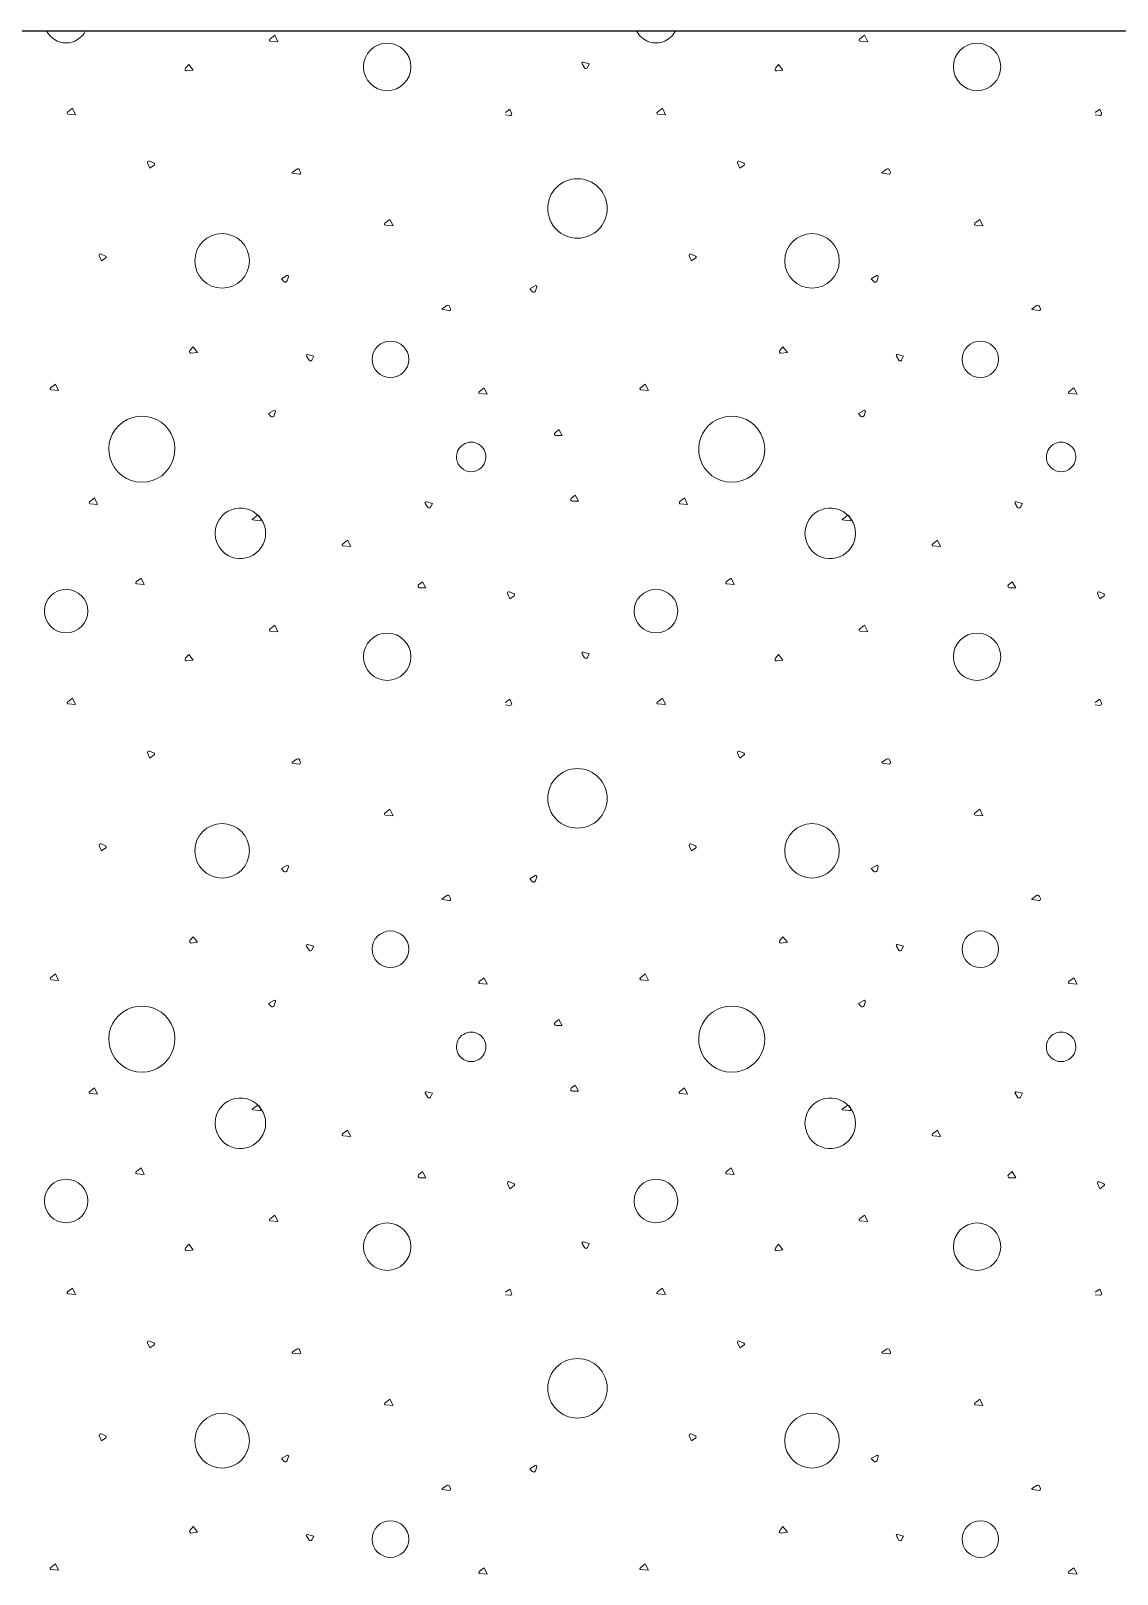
# Model space of a CAD drawing. Header units: millimetres. Extents: x 15 to 2176, y 3 to 641.
# Drawn here: x 782.57 to 812.03, y 46.22 to 88.07 of the extents above; entities that cross this region are included whole.
import ezdxf
from ezdxf.xclip import XClip

# ---------------------------------------------------------------- set-up
doc = ezdxf.new("R2010")
doc.units = ezdxf.units.MM
doc.header["$MEASUREMENT"] = 0
doc.header["$XCLIPFRAME"] = 0
doc.layers.add('A--------P-', color=7, linetype='Continuous')
doc.layers.add('A-01SF-----', color=7, linetype='Continuous')
doc.layers.add('A-L-10--EF-', color=4, linetype='Continuous', lineweight=0)

# ---------------------------------------------------------------- blocks, each defined once
blk = doc.blocks.new('*X5')
at = {"layer": 'A-L-10--EF-'}
for p, q in [((789.049, 87.847), (789.184, 87.953)), ((789.184, 87.953), (789.269, 87.778)), ((805.049, 87.847), (805.184, 87.953)), ((805.184, 87.953), (805.269, 87.778)), ((789.269, 87.778), (789.064, 87.796)), ((805.269, 87.778), (805.064, 87.796)), ((786.765, 87.058), (786.851, 87.162)), ((786.851, 87.162), (786.971, 87.009)), ((797.59, 87.072), (797.521, 87.182)), ((797.553, 87.225), (797.718, 87.181)), ((797.718, 87.181), (797.665, 87.076)), ((802.765, 87.058), (802.851, 87.162)), ((802.851, 87.162), (802.971, 87.009)), ((786.971, 87.009), (786.803, 86.988)), ((802.971, 87.009), (802.803, 86.988)), ((783.563, 85.869), (783.699, 85.974)), ((783.784, 85.8), (783.579, 85.818)), ((783.699, 85.974), (783.784, 85.8)), ((795.443, 85.862), (795.564, 85.947)), ((795.564, 85.947), (795.61, 85.839)), ((799.563, 85.869), (799.699, 85.974)), ((799.784, 85.8), (799.579, 85.818)), ((799.699, 85.974), (799.784, 85.8)), ((811.443, 85.862), (811.564, 85.947)), ((811.564, 85.947), (811.61, 85.839)), ((795.565, 85.779), (795.443, 85.795)), ((811.565, 85.779), (811.443, 85.795)), ((785.738, 84.492), (785.799, 84.351)), ((785.911, 84.484), (785.785, 84.539)), ((785.799, 84.351), (785.916, 84.435)), ((789.661, 84.236), (789.783, 84.322)), ((789.849, 84.189), (789.666, 84.214)), ((789.861, 84.299), (789.887, 84.239)), ((801.738, 84.492), (801.799, 84.351)), ((801.911, 84.484), (801.785, 84.539)), ((801.799, 84.351), (801.916, 84.435)), ((805.661, 84.236), (805.783, 84.322)), ((805.849, 84.189), (805.666, 84.214)), ((805.861, 84.299), (805.887, 84.239)), ((792.174, 82.857), (792.309, 82.962)), ((792.309, 82.962), (792.394, 82.788)), ((808.174, 82.857), (808.309, 82.962)), ((808.309, 82.962), (808.394, 82.788)), ((792.394, 82.788), (792.189, 82.805)), ((808.394, 82.788), (808.189, 82.805)), ((784.426, 81.974), (784.487, 81.834)), ((784.599, 81.967), (784.473, 82.022)), ((784.487, 81.834), (784.604, 81.917)), ((800.426, 81.974), (800.487, 81.834)), ((800.599, 81.967), (800.473, 82.022)), ((800.487, 81.834), (800.604, 81.917)), ((789.514, 81.438), (789.365, 81.352)), ((789.365, 81.352), (789.433, 81.277)), ((789.522, 81.297), (789.556, 81.404)), ((805.514, 81.438), (805.365, 81.352)), ((805.365, 81.352), (805.433, 81.277)), ((805.522, 81.297), (805.556, 81.404)), ((796.249, 81.163), (796.101, 81.077)), ((796.101, 81.077), (796.168, 81.002)), ((796.258, 81.022), (796.291, 81.129)), ((793.727, 80.536), (793.849, 80.621)), ((793.916, 80.489), (793.732, 80.514)), ((793.928, 80.599), (793.954, 80.539)), ((809.727, 80.536), (809.849, 80.621)), ((809.916, 80.489), (809.732, 80.514)), ((809.928, 80.599), (809.954, 80.539)), ((786.882, 79.402), (786.969, 79.506)), ((787.089, 79.353), (786.921, 79.332)), ((786.969, 79.506), (787.089, 79.353)), ((790.115, 79.141), (790.046, 79.251)), ((790.077, 79.294), (790.243, 79.25)), ((790.243, 79.25), (790.19, 79.145)), ((802.882, 79.402), (802.969, 79.506)), ((803.089, 79.353), (802.921, 79.332)), ((802.969, 79.506), (803.089, 79.353)), ((806.115, 79.141), (806.046, 79.251)), ((806.077, 79.294), (806.243, 79.25)), ((806.243, 79.25), (806.19, 79.145)), ((783.102, 78.39), (783.237, 78.495)), ((783.322, 78.321), (783.117, 78.338)), ((783.237, 78.495), (783.322, 78.321)), ((794.727, 78.286), (794.863, 78.391)), ((794.863, 78.391), (794.948, 78.216)), ((799.102, 78.39), (799.237, 78.495)), ((799.322, 78.321), (799.117, 78.338)), ((799.237, 78.495), (799.322, 78.321)), ((810.727, 78.286), (810.863, 78.391)), ((810.863, 78.391), (810.948, 78.216)), ((794.948, 78.216), (794.743, 78.234)), ((810.948, 78.216), (810.743, 78.234)), ((789.163, 77.779), (789.015, 77.693)), ((789.015, 77.693), (789.082, 77.618)), ((789.172, 77.638), (789.205, 77.746)), ((805.163, 77.779), (805.015, 77.693)), ((805.015, 77.693), (805.082, 77.618)), ((805.172, 77.638), (805.205, 77.746)), ((796.788, 77.175), (796.889, 77.264)), ((796.984, 77.095), (796.815, 77.099)), ((796.889, 77.264), (796.984, 77.095)), ((784.161, 75.3), (784.297, 75.405)), ((784.297, 75.405), (784.382, 75.231)), ((797.228, 75.394), (797.33, 75.483)), ((797.33, 75.483), (797.425, 75.314)), ((800.161, 75.3), (800.297, 75.405)), ((800.297, 75.405), (800.382, 75.231)), ((784.382, 75.231), (784.176, 75.249)), ((793.336, 75.149), (793.266, 75.258)), ((793.298, 75.302), (793.464, 75.258)), ((793.464, 75.258), (793.411, 75.153)), ((797.425, 75.314), (797.256, 75.319)), ((800.382, 75.231), (800.176, 75.249)), ((809.336, 75.149), (809.266, 75.258)), ((809.298, 75.302), (809.464, 75.258)), ((809.464, 75.258), (809.411, 75.153)), ((788.581, 74.834), (788.703, 74.92)), ((788.77, 74.787), (788.587, 74.812)), ((788.782, 74.897), (788.808, 74.837)), ((804.581, 74.834), (804.703, 74.92)), ((804.77, 74.787), (804.587, 74.812)), ((804.782, 74.897), (804.808, 74.837)), ((791.027, 74.155), (791.163, 74.261)), ((791.248, 74.086), (791.042, 74.104)), ((791.163, 74.261), (791.248, 74.086)), ((807.027, 74.155), (807.163, 74.261)), ((807.248, 74.086), (807.042, 74.104)), ((807.163, 74.261), (807.248, 74.086)), ((785.427, 73.127), (785.562, 73.232)), ((785.647, 73.058), (785.442, 73.075)), ((785.562, 73.232), (785.647, 73.058)), ((793.088, 73.045), (793.189, 73.134)), ((793.284, 72.965), (793.115, 72.969)), ((793.189, 73.134), (793.284, 72.965)), ((795.676, 72.804), (795.551, 72.859)), ((801.427, 73.127), (801.562, 73.232)), ((801.647, 73.058), (801.442, 73.075)), ((801.562, 73.232), (801.647, 73.058)), ((809.088, 73.045), (809.189, 73.134)), ((809.284, 72.965), (809.115, 72.969)), ((809.189, 73.134), (809.284, 72.965)), ((811.676, 72.804), (811.551, 72.859)), ((795.503, 72.811), (795.565, 72.671)), ((795.565, 72.671), (795.681, 72.754)), ((811.503, 72.811), (811.565, 72.671)), ((811.565, 72.671), (811.681, 72.754)), ((789.049, 71.847), (789.184, 71.953)), ((789.269, 71.778), (789.064, 71.796)), ((789.184, 71.953), (789.269, 71.778)), ((805.049, 71.847), (805.184, 71.953)), ((805.269, 71.778), (805.064, 71.796)), ((805.184, 71.953), (805.269, 71.778)), ((786.765, 71.058), (786.851, 71.162)), ((786.851, 71.162), (786.971, 71.009)), ((797.59, 71.072), (797.521, 71.182)), ((797.553, 71.225), (797.718, 71.181)), ((797.718, 71.181), (797.665, 71.076)), ((802.765, 71.058), (802.851, 71.162)), ((802.851, 71.162), (802.971, 71.009)), ((786.971, 71.009), (786.803, 70.988)), ((802.971, 71.009), (802.803, 70.988)), ((783.563, 69.869), (783.699, 69.974)), ((783.699, 69.974), (783.784, 69.8)), ((795.443, 69.862), (795.564, 69.947)), ((795.564, 69.947), (795.61, 69.839)), ((799.563, 69.869), (799.699, 69.974)), ((799.699, 69.974), (799.784, 69.8)), ((811.443, 69.862), (811.564, 69.947)), ((811.564, 69.947), (811.61, 69.839)), ((783.784, 69.8), (783.579, 69.818)), ((795.565, 69.779), (795.443, 69.795)), ((799.784, 69.8), (799.579, 69.818)), ((811.565, 69.779), (811.443, 69.795)), ((785.738, 68.492), (785.799, 68.351)), ((785.911, 68.484), (785.785, 68.539)), ((785.799, 68.351), (785.916, 68.435)), ((789.661, 68.236), (789.783, 68.322)), ((789.861, 68.299), (789.887, 68.239)), ((801.738, 68.492), (801.799, 68.351)), ((801.911, 68.484), (801.785, 68.539)), ((801.799, 68.351), (801.916, 68.435)), ((805.661, 68.236), (805.783, 68.322)), ((805.861, 68.299), (805.887, 68.239)), ((789.849, 68.189), (789.666, 68.214)), ((805.849, 68.189), (805.666, 68.214)), ((792.174, 66.857), (792.309, 66.962)), ((792.394, 66.788), (792.189, 66.805)), ((792.309, 66.962), (792.394, 66.788)), ((808.174, 66.857), (808.309, 66.962)), ((808.394, 66.788), (808.189, 66.805)), ((808.309, 66.962), (808.394, 66.788)), ((784.426, 65.974), (784.487, 65.834)), ((784.599, 65.967), (784.473, 66.022)), ((784.487, 65.834), (784.604, 65.917)), ((800.426, 65.974), (800.487, 65.834)), ((800.599, 65.967), (800.473, 66.022)), ((800.487, 65.834), (800.604, 65.917)), ((789.514, 65.438), (789.365, 65.352)), ((789.365, 65.352), (789.433, 65.277)), ((789.522, 65.297), (789.556, 65.404)), ((805.514, 65.438), (805.365, 65.352)), ((805.365, 65.352), (805.433, 65.277)), ((805.522, 65.297), (805.556, 65.404)), ((796.249, 65.163), (796.101, 65.077)), ((796.101, 65.077), (796.168, 65.002)), ((796.258, 65.022), (796.291, 65.129)), ((793.727, 64.536), (793.849, 64.621)), ((793.916, 64.489), (793.732, 64.514)), ((793.928, 64.599), (793.954, 64.539)), ((809.727, 64.536), (809.849, 64.621)), ((809.916, 64.489), (809.732, 64.514)), ((809.928, 64.599), (809.954, 64.539)), ((786.882, 63.402), (786.969, 63.506)), ((787.089, 63.353), (786.921, 63.332)), ((786.969, 63.506), (787.089, 63.353)), ((790.115, 63.141), (790.046, 63.251)), ((790.077, 63.294), (790.243, 63.25)), ((790.243, 63.25), (790.19, 63.145)), ((802.882, 63.402), (802.969, 63.506)), ((803.089, 63.353), (802.921, 63.332)), ((802.969, 63.506), (803.089, 63.353)), ((806.115, 63.141), (806.046, 63.251)), ((806.077, 63.294), (806.243, 63.25)), ((806.243, 63.25), (806.19, 63.145)), ((783.102, 62.39), (783.237, 62.495)), ((783.237, 62.495), (783.322, 62.321)), ((794.727, 62.286), (794.863, 62.391)), ((794.863, 62.391), (794.948, 62.216)), ((799.102, 62.39), (799.237, 62.495)), ((799.237, 62.495), (799.322, 62.321)), ((810.727, 62.286), (810.863, 62.391)), ((810.863, 62.391), (810.948, 62.216)), ((783.322, 62.321), (783.117, 62.338)), ((794.948, 62.216), (794.743, 62.234)), ((799.322, 62.321), (799.117, 62.338)), ((810.948, 62.216), (810.743, 62.234)), ((789.163, 61.779), (789.015, 61.693)), ((789.015, 61.693), (789.082, 61.618)), ((789.172, 61.638), (789.205, 61.746)), ((805.163, 61.779), (805.015, 61.693)), ((805.015, 61.693), (805.082, 61.618)), ((805.172, 61.638), (805.205, 61.746)), ((796.788, 61.175), (796.889, 61.264)), ((796.889, 61.264), (796.984, 61.095)), ((796.984, 61.095), (796.815, 61.099)), ((797.228, 59.394), (797.33, 59.483)), ((797.33, 59.483), (797.425, 59.314)), ((784.161, 59.3), (784.297, 59.405)), ((784.382, 59.231), (784.176, 59.249)), ((784.297, 59.405), (784.382, 59.231)), ((793.336, 59.149), (793.266, 59.258)), ((793.298, 59.302), (793.464, 59.258)), ((793.464, 59.258), (793.411, 59.153)), ((797.425, 59.314), (797.256, 59.319)), ((800.161, 59.3), (800.297, 59.405)), ((800.382, 59.231), (800.176, 59.249)), ((800.297, 59.405), (800.382, 59.231)), ((809.336, 59.149), (809.266, 59.258)), ((809.298, 59.302), (809.464, 59.258)), ((809.464, 59.258), (809.411, 59.153)), ((788.581, 58.834), (788.703, 58.92)), ((788.77, 58.787), (788.587, 58.812)), ((788.782, 58.897), (788.808, 58.837)), ((804.581, 58.834), (804.703, 58.92)), ((804.77, 58.787), (804.587, 58.812)), ((804.782, 58.897), (804.808, 58.837)), ((791.027, 58.155), (791.163, 58.261)), ((791.163, 58.261), (791.248, 58.086)), ((807.027, 58.155), (807.163, 58.261)), ((807.163, 58.261), (807.248, 58.086)), ((791.248, 58.086), (791.042, 58.104)), ((807.248, 58.086), (807.042, 58.104)), ((785.427, 57.127), (785.562, 57.232)), ((785.647, 57.058), (785.442, 57.075)), ((785.562, 57.232), (785.647, 57.058)), ((793.088, 57.045), (793.189, 57.134)), ((793.284, 56.965), (793.115, 56.969)), ((793.189, 57.134), (793.284, 56.965)), ((801.427, 57.127), (801.562, 57.232)), ((801.647, 57.058), (801.442, 57.075)), ((801.562, 57.232), (801.647, 57.058)), ((809.088, 57.045), (809.189, 57.134)), ((809.284, 56.965), (809.115, 56.969)), ((809.189, 57.134), (809.284, 56.965)), ((795.503, 56.811), (795.565, 56.671)), ((795.676, 56.804), (795.551, 56.859)), ((795.565, 56.671), (795.681, 56.754)), ((811.503, 56.811), (811.565, 56.671)), ((811.676, 56.804), (811.551, 56.859)), ((811.565, 56.671), (811.681, 56.754)), ((789.049, 55.847), (789.184, 55.953)), ((789.269, 55.778), (789.064, 55.796)), ((789.184, 55.953), (789.269, 55.778)), ((805.049, 55.847), (805.184, 55.953)), ((805.269, 55.778), (805.064, 55.796)), ((805.184, 55.953), (805.269, 55.778)), ((786.765, 55.058), (786.851, 55.162)), ((786.971, 55.009), (786.803, 54.988)), ((786.851, 55.162), (786.971, 55.009)), ((797.59, 55.072), (797.521, 55.182)), ((797.553, 55.225), (797.718, 55.181)), ((797.718, 55.181), (797.665, 55.076)), ((802.765, 55.058), (802.851, 55.162)), ((802.971, 55.009), (802.803, 54.988)), ((802.851, 55.162), (802.971, 55.009)), ((783.563, 53.869), (783.699, 53.974)), ((783.784, 53.8), (783.579, 53.818)), ((783.699, 53.974), (783.784, 53.8)), ((795.443, 53.862), (795.564, 53.947)), ((795.565, 53.779), (795.443, 53.795)), ((795.564, 53.947), (795.61, 53.839)), ((799.563, 53.869), (799.699, 53.974)), ((799.784, 53.8), (799.579, 53.818)), ((799.699, 53.974), (799.784, 53.8)), ((811.443, 53.862), (811.564, 53.947)), ((811.565, 53.779), (811.443, 53.795)), ((811.564, 53.947), (811.61, 53.839)), ((785.738, 52.492), (785.799, 52.351)), ((785.911, 52.484), (785.785, 52.539)), ((785.799, 52.351), (785.916, 52.435)), ((801.738, 52.492), (801.799, 52.351)), ((801.911, 52.484), (801.785, 52.539)), ((801.799, 52.351), (801.916, 52.435)), ((789.661, 52.236), (789.783, 52.322)), ((789.849, 52.189), (789.666, 52.214)), ((789.861, 52.299), (789.887, 52.239)), ((805.661, 52.236), (805.783, 52.322)), ((805.849, 52.189), (805.666, 52.214)), ((805.861, 52.299), (805.887, 52.239)), ((792.174, 50.857), (792.309, 50.962)), ((792.394, 50.788), (792.189, 50.805)), ((792.309, 50.962), (792.394, 50.788)), ((808.174, 50.857), (808.309, 50.962)), ((808.394, 50.788), (808.189, 50.805)), ((808.309, 50.962), (808.394, 50.788)), ((784.426, 49.974), (784.487, 49.834)), ((784.599, 49.967), (784.473, 50.022)), ((784.487, 49.834), (784.604, 49.917)), ((800.426, 49.974), (800.487, 49.834)), ((800.599, 49.967), (800.473, 50.022)), ((800.487, 49.834), (800.604, 49.917)), ((789.514, 49.438), (789.365, 49.352)), ((789.522, 49.297), (789.556, 49.404)), ((805.514, 49.438), (805.365, 49.352)), ((805.522, 49.297), (805.556, 49.404)), ((789.365, 49.352), (789.433, 49.277)), ((796.249, 49.163), (796.101, 49.077)), ((796.101, 49.077), (796.168, 49.002)), ((796.258, 49.022), (796.291, 49.129)), ((805.365, 49.352), (805.433, 49.277)), ((793.727, 48.536), (793.849, 48.621)), ((793.928, 48.599), (793.954, 48.539)), ((809.727, 48.536), (809.849, 48.621)), ((809.928, 48.599), (809.954, 48.539)), ((793.916, 48.489), (793.732, 48.514)), ((809.916, 48.489), (809.732, 48.514)), ((786.882, 47.402), (786.969, 47.506)), ((787.089, 47.353), (786.921, 47.332)), ((786.969, 47.506), (787.089, 47.353)), ((802.882, 47.402), (802.969, 47.506)), ((803.089, 47.353), (802.921, 47.332)), ((802.969, 47.506), (803.089, 47.353)), ((790.115, 47.141), (790.046, 47.251)), ((790.077, 47.294), (790.243, 47.25)), ((790.243, 47.25), (790.19, 47.145)), ((806.115, 47.141), (806.046, 47.251)), ((806.077, 47.294), (806.243, 47.25)), ((806.243, 47.25), (806.19, 47.145)), ((783.102, 46.39), (783.237, 46.495)), ((783.237, 46.495), (783.322, 46.321)), ((799.102, 46.39), (799.237, 46.495)), ((799.237, 46.495), (799.322, 46.321)), ((783.322, 46.321), (783.117, 46.338)), ((794.727, 46.286), (794.863, 46.391)), ((794.948, 46.216), (794.743, 46.234)), ((794.863, 46.391), (794.948, 46.216)), ((799.322, 46.321), (799.117, 46.338)), ((810.727, 46.286), (810.863, 46.391)), ((810.948, 46.216), (810.743, 46.234)), ((810.863, 46.391), (810.948, 46.216))]:
    blk.add_line(p, q, dxfattribs=at)
for centre, radius in [((792.236, 87.098), 0.643), ((808.236, 87.098), 0.643), ((797.397, 83.257), 0.807), ((792.325, 79.166), 0.496), ((808.325, 79.166), 0.496), ((783.526, 72.337), 0.59), ((799.526, 72.337), 0.59), ((792.236, 71.098), 0.643), ((808.236, 71.098), 0.643), ((797.397, 67.257), 0.807), ((792.325, 63.166), 0.496), ((808.325, 63.166), 0.496), ((783.526, 56.337), 0.59), ((799.526, 56.337), 0.59), ((792.236, 55.098), 0.643), ((808.236, 55.098), 0.643), ((797.397, 51.257), 0.807), ((792.325, 47.166), 0.496), ((808.325, 47.166), 0.496)]:
    blk.add_circle(centre, radius, dxfattribs=at)
for centre, radius, start, end in [((783.526, 88.337), 0.59, 206.4527, 333.5473), ((799.526, 88.337), 0.59, 206.4527, 333.5473), ((789.067, 87.825), 0.0288, 127.9022, 265.0768), ((805.067, 87.825), 0.0288, 127.9022, 265.0768), ((797.545, 87.197), 0.0288, 75.2067, 212.3813), ((797.627, 87.095), 0.0432, 212.3813, 333.2854), ((786.798, 87.03), 0.0432, 140.1139, 277.2885), ((802.798, 87.03), 0.0432, 140.1139, 277.2885), ((783.581, 85.846), 0.0288, 127.9022, 265.0768), ((795.571, 85.822), 0.0432, 262.2885, 23.1926), ((799.581, 85.846), 0.0288, 127.9022, 265.0768), ((811.571, 85.822), 0.0432, 262.2885, 23.1926), ((785.771, 84.506), 0.036, 66.4475, 203.6221), ((785.899, 84.458), 0.0288, 305.5434, 66.4475), ((789.667, 84.226), 0.012, 125.1139, 262.2885), ((789.813, 84.278), 0.0528, 23.1926, 125.1139), ((789.854, 84.225), 0.036, 262.2885, 23.1926), ((801.771, 84.506), 0.036, 66.4475, 203.6221), ((801.899, 84.458), 0.0288, 305.5434, 66.4475), ((805.667, 84.226), 0.012, 125.1139, 262.2885), ((805.813, 84.278), 0.0528, 23.1926, 125.1139), ((805.854, 84.225), 0.036, 262.2885, 23.1926), ((787.758, 81.835), 0.74, 90, 270), ((787.758, 81.835), 0.74, 270, 90), ((792.192, 82.834), 0.0288, 127.9022, 265.0768), ((803.758, 81.835), 0.74, 90, 270), ((803.758, 81.835), 0.74, 270, 90), ((808.192, 82.834), 0.0288, 127.9022, 265.0768), ((784.459, 81.989), 0.036, 66.4475, 203.6221), ((784.587, 81.941), 0.0288, 305.5434, 66.4475), ((800.459, 81.989), 0.036, 66.4475, 203.6221), ((800.587, 81.941), 0.0288, 305.5434, 66.4475), ((789.472, 81.312), 0.0528, 221.9213, 342.8254), ((789.528, 81.413), 0.0288, 342.8254, 120), ((805.472, 81.312), 0.0528, 221.9213, 342.8254), ((805.528, 81.413), 0.0288, 342.8254, 120), ((796.207, 81.037), 0.0528, 221.9213, 342.8254), ((796.263, 81.138), 0.0288, 342.8254, 120), ((793.734, 80.526), 0.012, 125.1139, 262.2885), ((793.879, 80.578), 0.0528, 23.1926, 125.1139), ((793.921, 80.525), 0.036, 262.2885, 23.1926), ((809.734, 80.526), 0.012, 125.1139, 262.2885), ((809.879, 80.578), 0.0528, 23.1926, 125.1139), ((809.921, 80.525), 0.036, 262.2885, 23.1926), ((786.916, 79.375), 0.0432, 140.1139, 277.2885), ((790.07, 79.266), 0.0288, 75.2067, 212.3813), ((790.152, 79.164), 0.0432, 212.3813, 333.2854), ((802.916, 79.375), 0.0432, 140.1139, 277.2885), ((806.07, 79.266), 0.0288, 75.2067, 212.3813), ((806.152, 79.164), 0.0432, 212.3813, 333.2854), ((783.12, 78.367), 0.0288, 127.9022, 265.0768), ((794.745, 78.263), 0.0288, 127.9022, 265.0768), ((799.12, 78.367), 0.0288, 127.9022, 265.0768), ((810.745, 78.263), 0.0288, 127.9022, 265.0768), ((785.581, 76.727), 0.897, 343.6089, 196.3911), ((789.121, 77.654), 0.0528, 221.9213, 342.8254), ((789.177, 77.754), 0.0288, 342.8254, 120), ((801.581, 76.727), 0.897, 343.6089, 196.3911), ((805.121, 77.654), 0.0528, 221.9213, 342.8254), ((805.177, 77.754), 0.0288, 342.8254, 120), ((796.817, 77.143), 0.0432, 131.2386, 268.4132), ((794.514, 76.518), 0.4, 353.7067, 186.2933), ((810.514, 76.518), 0.4, 353.7067, 186.2933), ((785.581, 76.727), 0.897, 196.3911, 343.6089), ((794.514, 76.518), 0.4, 186.2933, 353.7067), ((801.581, 76.727), 0.897, 196.3911, 343.6089), ((810.514, 76.518), 0.4, 186.2933, 353.7067), ((797.257, 75.362), 0.0432, 131.2386, 268.4132), ((784.179, 75.277), 0.0288, 127.9022, 265.0768), ((788.252, 74.445), 0.686, 223.8713, 136.1287), ((788.734, 74.876), 0.0528, 23.1926, 125.1139), ((793.291, 75.274), 0.0288, 75.2067, 212.3813), ((793.372, 75.172), 0.0432, 212.3813, 333.2854), ((800.179, 75.277), 0.0288, 127.9022, 265.0768), ((804.252, 74.445), 0.686, 223.8713, 136.1287), ((804.734, 74.876), 0.0528, 23.1926, 125.1139), ((809.291, 75.274), 0.0288, 75.2067, 212.3813), ((809.372, 75.172), 0.0432, 212.3813, 333.2854), ((788.252, 74.445), 0.686, 136.1287, 223.8713), ((788.588, 74.824), 0.012, 125.1139, 262.2885), ((788.775, 74.823), 0.036, 262.2885, 23.1926), ((804.252, 74.445), 0.686, 136.1287, 223.8713), ((804.588, 74.824), 0.012, 125.1139, 262.2885), ((804.775, 74.823), 0.036, 262.2885, 23.1926), ((791.045, 74.133), 0.0288, 127.9022, 265.0768), ((807.045, 74.133), 0.0288, 127.9022, 265.0768), ((785.445, 73.104), 0.0288, 127.9022, 265.0768), ((793.116, 73.013), 0.0432, 131.2386, 268.4132), ((795.536, 72.826), 0.036, 66.4475, 203.6221), ((801.445, 73.104), 0.0288, 127.9022, 265.0768), ((809.116, 73.013), 0.0432, 131.2386, 268.4132), ((811.536, 72.826), 0.036, 66.4475, 203.6221), ((795.664, 72.778), 0.0288, 305.5434, 66.4475), ((811.664, 72.778), 0.0288, 305.5434, 66.4475), ((789.067, 71.825), 0.0288, 127.9022, 265.0768), ((805.067, 71.825), 0.0288, 127.9022, 265.0768), ((797.545, 71.197), 0.0288, 75.2067, 212.3813), ((786.798, 71.03), 0.0432, 140.1139, 277.2885), ((797.627, 71.095), 0.0432, 212.3813, 333.2854), ((802.798, 71.03), 0.0432, 140.1139, 277.2885), ((783.581, 69.846), 0.0288, 127.9022, 265.0768), ((795.571, 69.822), 0.0432, 262.2885, 23.1926), ((799.581, 69.846), 0.0288, 127.9022, 265.0768), ((811.571, 69.822), 0.0432, 262.2885, 23.1926), ((785.771, 68.506), 0.036, 66.4475, 203.6221), ((785.899, 68.458), 0.0288, 305.5434, 66.4475), ((789.667, 68.226), 0.012, 125.1139, 262.2885), ((789.813, 68.278), 0.0528, 23.1926, 125.1139), ((789.854, 68.225), 0.036, 262.2885, 23.1926), ((801.771, 68.506), 0.036, 66.4475, 203.6221), ((801.899, 68.458), 0.0288, 305.5434, 66.4475), ((805.667, 68.226), 0.012, 125.1139, 262.2885), ((805.813, 68.278), 0.0528, 23.1926, 125.1139), ((805.854, 68.225), 0.036, 262.2885, 23.1926), ((787.758, 65.835), 0.74, 90, 270), ((787.758, 65.835), 0.74, 270, 90), ((792.192, 66.834), 0.0288, 127.9022, 265.0768), ((803.758, 65.835), 0.74, 90, 270), ((803.758, 65.835), 0.74, 270, 90), ((808.192, 66.834), 0.0288, 127.9022, 265.0768), ((784.459, 65.989), 0.036, 66.4475, 203.6221), ((784.587, 65.941), 0.0288, 305.5434, 66.4475), ((800.459, 65.989), 0.036, 66.4475, 203.6221), ((800.587, 65.941), 0.0288, 305.5434, 66.4475), ((789.528, 65.413), 0.0288, 342.8254, 120), ((805.528, 65.413), 0.0288, 342.8254, 120), ((789.472, 65.312), 0.0528, 221.9213, 342.8254), ((796.207, 65.037), 0.0528, 221.9213, 342.8254), ((796.263, 65.138), 0.0288, 342.8254, 120), ((805.472, 65.312), 0.0528, 221.9213, 342.8254), ((793.734, 64.526), 0.012, 125.1139, 262.2885), ((793.879, 64.578), 0.0528, 23.1926, 125.1139), ((793.921, 64.525), 0.036, 262.2885, 23.1926), ((809.734, 64.526), 0.012, 125.1139, 262.2885), ((809.879, 64.578), 0.0528, 23.1926, 125.1139), ((809.921, 64.525), 0.036, 262.2885, 23.1926), ((786.916, 63.375), 0.0432, 140.1139, 277.2885), ((790.07, 63.266), 0.0288, 75.2067, 212.3813), ((802.916, 63.375), 0.0432, 140.1139, 277.2885), ((806.07, 63.266), 0.0288, 75.2067, 212.3813), ((790.152, 63.164), 0.0432, 212.3813, 333.2854), ((806.152, 63.164), 0.0432, 212.3813, 333.2854), ((783.12, 62.367), 0.0288, 127.9022, 265.0768), ((799.12, 62.367), 0.0288, 127.9022, 265.0768), ((794.745, 62.263), 0.0288, 127.9022, 265.0768), ((810.745, 62.263), 0.0288, 127.9022, 265.0768), ((785.581, 60.727), 0.897, 343.6089, 196.3911), ((789.121, 61.654), 0.0528, 221.9213, 342.8254), ((789.177, 61.754), 0.0288, 342.8254, 120), ((801.581, 60.727), 0.897, 343.6089, 196.3911), ((805.121, 61.654), 0.0528, 221.9213, 342.8254), ((805.177, 61.754), 0.0288, 342.8254, 120), ((796.817, 61.143), 0.0432, 131.2386, 268.4132), ((794.514, 60.518), 0.4, 353.7067, 186.2933), ((810.514, 60.518), 0.4, 353.7067, 186.2933), ((785.581, 60.727), 0.897, 196.3911, 343.6089), ((794.514, 60.518), 0.4, 186.2933, 353.7067), ((801.581, 60.727), 0.897, 196.3911, 343.6089), ((810.514, 60.518), 0.4, 186.2933, 353.7067), ((784.179, 59.277), 0.0288, 127.9022, 265.0768), ((788.252, 58.445), 0.686, 223.8713, 136.1287), ((793.291, 59.274), 0.0288, 75.2067, 212.3813), ((793.372, 59.172), 0.0432, 212.3813, 333.2854), ((797.257, 59.362), 0.0432, 131.2386, 268.4132), ((800.179, 59.277), 0.0288, 127.9022, 265.0768), ((804.252, 58.445), 0.686, 223.8713, 136.1287), ((809.291, 59.274), 0.0288, 75.2067, 212.3813), ((809.372, 59.172), 0.0432, 212.3813, 333.2854), ((788.252, 58.445), 0.686, 136.1287, 223.8713), ((788.588, 58.824), 0.012, 125.1139, 262.2885), ((788.734, 58.876), 0.0528, 23.1926, 125.1139), ((788.775, 58.823), 0.036, 262.2885, 23.1926), ((804.252, 58.445), 0.686, 136.1287, 223.8713), ((804.588, 58.824), 0.012, 125.1139, 262.2885), ((804.734, 58.876), 0.0528, 23.1926, 125.1139), ((804.775, 58.823), 0.036, 262.2885, 23.1926), ((791.045, 58.133), 0.0288, 127.9022, 265.0768), ((807.045, 58.133), 0.0288, 127.9022, 265.0768), ((785.445, 57.104), 0.0288, 127.9022, 265.0768), ((793.116, 57.013), 0.0432, 131.2386, 268.4132), ((801.445, 57.104), 0.0288, 127.9022, 265.0768), ((809.116, 57.013), 0.0432, 131.2386, 268.4132), ((795.536, 56.826), 0.036, 66.4475, 203.6221), ((795.664, 56.778), 0.0288, 305.5434, 66.4475), ((811.536, 56.826), 0.036, 66.4475, 203.6221), ((811.664, 56.778), 0.0288, 305.5434, 66.4475), ((789.067, 55.825), 0.0288, 127.9022, 265.0768), ((805.067, 55.825), 0.0288, 127.9022, 265.0768), ((786.798, 55.03), 0.0432, 140.1139, 277.2885), ((797.545, 55.197), 0.0288, 75.2067, 212.3813), ((797.627, 55.095), 0.0432, 212.3813, 333.2854), ((802.798, 55.03), 0.0432, 140.1139, 277.2885), ((783.581, 53.846), 0.0288, 127.9022, 265.0768), ((795.571, 53.822), 0.0432, 262.2885, 23.1926), ((799.581, 53.846), 0.0288, 127.9022, 265.0768), ((811.571, 53.822), 0.0432, 262.2885, 23.1926), ((785.771, 52.506), 0.036, 66.4475, 203.6221), ((785.899, 52.458), 0.0288, 305.5434, 66.4475), ((789.813, 52.278), 0.0528, 23.1926, 125.1139), ((801.771, 52.506), 0.036, 66.4475, 203.6221), ((801.899, 52.458), 0.0288, 305.5434, 66.4475), ((805.813, 52.278), 0.0528, 23.1926, 125.1139), ((789.667, 52.226), 0.012, 125.1139, 262.2885), ((789.854, 52.225), 0.036, 262.2885, 23.1926), ((805.667, 52.226), 0.012, 125.1139, 262.2885), ((805.854, 52.225), 0.036, 262.2885, 23.1926), ((792.192, 50.834), 0.0288, 127.9022, 265.0768), ((808.192, 50.834), 0.0288, 127.9022, 265.0768), ((787.758, 49.835), 0.74, 90, 270), ((787.758, 49.835), 0.74, 270, 90), ((803.758, 49.835), 0.74, 90, 270), ((803.758, 49.835), 0.74, 270, 90), ((784.459, 49.989), 0.036, 66.4475, 203.6221), ((784.587, 49.941), 0.0288, 305.5434, 66.4475), ((800.459, 49.989), 0.036, 66.4475, 203.6221), ((800.587, 49.941), 0.0288, 305.5434, 66.4475), ((789.528, 49.413), 0.0288, 342.8254, 120), ((805.528, 49.413), 0.0288, 342.8254, 120), ((789.472, 49.312), 0.0528, 221.9213, 342.8254), ((796.207, 49.037), 0.0528, 221.9213, 342.8254), ((796.263, 49.138), 0.0288, 342.8254, 120), ((805.472, 49.312), 0.0528, 221.9213, 342.8254), ((793.879, 48.578), 0.0528, 23.1926, 125.1139), ((809.879, 48.578), 0.0528, 23.1926, 125.1139), ((793.734, 48.526), 0.012, 125.1139, 262.2885), ((793.921, 48.525), 0.036, 262.2885, 23.1926), ((809.734, 48.526), 0.012, 125.1139, 262.2885), ((809.921, 48.525), 0.036, 262.2885, 23.1926), ((786.916, 47.375), 0.0432, 140.1139, 277.2885), ((802.916, 47.375), 0.0432, 140.1139, 277.2885), ((790.07, 47.266), 0.0288, 75.2067, 212.3813), ((790.152, 47.164), 0.0432, 212.3813, 333.2854), ((806.07, 47.266), 0.0288, 75.2067, 212.3813), ((806.152, 47.164), 0.0432, 212.3813, 333.2854), ((783.12, 46.367), 0.0288, 127.9022, 265.0768), ((794.745, 46.263), 0.0288, 127.9022, 265.0768), ((799.12, 46.367), 0.0288, 127.9022, 265.0768), ((810.745, 46.263), 0.0288, 127.9022, 265.0768)]:
    blk.add_arc(centre, radius, start, end, dxfattribs=at)
blk = doc.blocks.new('Drawing_2_2', base_point=(803.38, 329.559))
at = {"layer": 'A-01SF-----'}
blk.add_line((699.358, 88.074), (851.899, 88.074), dxfattribs=at)
at = {"layer": 'A-L-10--EF-'}
for p, q in [((699.358, 88.074), (795.799, 88.074)), ((795.799, 88.074), (851.899, 88.074))]:
    blk.add_line(p, q, dxfattribs=at)
blk.add_blockref('*X5', (0, 0))

msp = doc.modelspace()

# ---------------------------------------------------------------- block references
at = {"layer": 'A--------P-'}
ref = msp.add_blockref('Drawing_2_2', (803.38, 329.559), dxfattribs=at)
XClip(ref).set_block_clipping_path([(543.1975168981, 18.4741086751), (1063.5621721229, 640.6436337123)])

doc.saveas('drawing.dxf')
